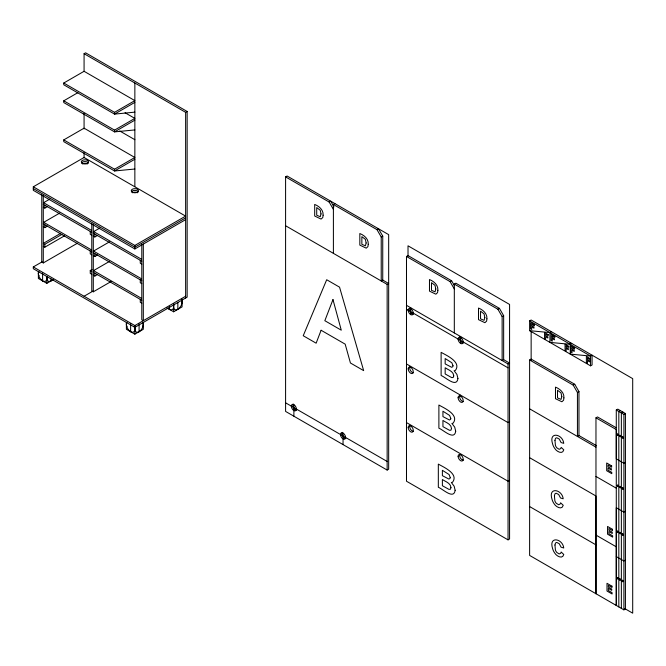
<?xml version="1.0" encoding="UTF-8"?>
<svg xmlns="http://www.w3.org/2000/svg" width="666" height="666" viewBox="0 0 666 666"><rect width="100%" height="100%" fill="white"/><g stroke="black" fill="none" stroke-linecap="round" stroke-linejoin="round"><path stroke-width="1" d="M285.589 225.749L285.589 411.421L387.146 470.054L388.669 469.172L388.669 234.64L287.113 176.007L285.589 176.89L285.589 225.749L387.146 284.382L388.669 283.5L382.376 279.87M529.62 359.973L573.21 385.139L577.439 392.465L577.439 436.438L578.962 435.564L578.962 391.591L574.733 384.257L531.143 359.099L529.62 359.973L529.62 555.419L623.9 609.848L625.424 608.974L625.424 413.528L617.807 409.132L616.283 410.006L616.283 458.866L623.9 463.27L625.424 462.387M618.822 606.917L618.822 411.471L620.346 410.597M621.361 608.383L621.361 412.937L622.885 412.063M623.9 609.848L623.9 414.402L625.424 413.528M134.857 112.146L114.544 114.102L63.769 84.782L63.769 83.025L114.544 112.338L134.857 100.616L84.074 71.295L84.074 53.705L85.598 52.83L187.154 111.463L187.154 297.136L134.857 327.331L33.3 268.698L33.3 266.933L42.208 261.796M63.769 83.025L84.074 71.295M134.857 129.928L114.544 131.885L63.769 102.572L63.769 100.807L77.897 92.649M63.769 139.902L84.074 128.172L134.857 157.484L114.544 169.214L63.769 139.902L63.769 141.658L114.544 170.971L134.857 169.022M134.857 102.373L114.544 114.102L114.544 112.338M63.769 100.807L114.544 130.128L134.857 118.398L125.058 112.745M134.857 120.155L114.544 131.885L114.544 130.128M33.3 186.805L84.074 157.492L185.631 216.117L134.857 245.438L33.3 186.805L33.3 190.326L134.857 248.959L185.631 219.638M84.074 53.705L185.631 112.338L187.154 111.463M43.581 204.47L43.581 202.705L49.783 199.126M43.29 207.226L44.813 208.108L47.511 206.552M134.857 159.249L114.544 170.971L114.544 169.214M43.706 224.084L43.706 222.327L59.649 213.12M43.29 226.773L44.813 227.655L47.511 226.09M60.39 233.508L43.29 243.39L44.813 244.264L61.913 234.39M43.29 246.32L44.813 247.194L64.619 235.764M93.64 233.366L93.64 231.61L99.842 228.03M41.767 194.755L41.767 262.054L43.29 262.928L77.497 243.182M93.298 236.105L94.822 236.988L97.527 235.423M93.515 252.839L93.515 251.082L109.457 241.875M38.378 271.628L38.378 278.471L46.845 283.358L53.613 279.445M93.298 255.652L94.822 256.527L97.527 254.97M91.775 274.317L90.251 273.435L90.251 270.504L92.058 269.464M93.515 272.386L93.515 270.629L109.457 261.422M185.631 217.882L134.857 247.194L33.3 188.561M93.298 275.191L94.822 276.074L97.527 274.517M84.074 296.253L92.982 291.109M91.775 223.634L91.775 290.925L93.298 291.808L111.305 281.41M285.589 176.89L329.171 202.048L330.694 201.174L333.982 206.868M333.4 253.355L333.4 204.495L334.923 203.613M33.3 266.933L134.857 325.566L185.631 296.253M126.39 322.444L126.39 329.279L134.857 334.166L143.315 329.279L143.315 322.444M166.841 307.883L173.618 311.788L182.076 306.901L182.076 299.084M376.989 229.653L378.513 228.779L382.742 236.105L382.742 280.078L381.218 280.96L381.218 236.988L376.989 229.653L333.4 204.495M381.218 236.988L382.742 236.105M408.017 256.194L408.017 245.812L509.573 304.445L509.573 538.977L508.05 539.86L406.493 481.227L406.493 256.468L408.017 255.586L451.606 280.752L454.428 285.639M406.493 256.468L450.083 281.626L451.606 280.752M454.312 284.074L455.835 283.192L499.417 308.358L503.654 315.684L503.654 359.657L502.131 360.539L502.131 316.566L497.893 309.232L454.312 284.074L454.312 332.933M497.893 309.232L499.417 308.358M502.131 316.566L503.654 315.684M569.738 343.265L571.769 343.456L570.246 344.339L570.246 354.112L590.551 356.069L592.074 355.186L592.074 364.96L590.551 365.834L529.62 330.661L529.62 320.887L531.143 320.005L632.7 378.638L632.7 613.17L624.608 608.499M529.62 330.661L549.933 332.609L551.456 331.735M406.493 305.328L508.05 363.961L509.573 363.078L503.288 359.449M509.573 421.711L508.05 422.594L406.493 363.961M573.21 385.139L574.733 384.257M577.439 392.465L578.962 391.591M529.62 457.7L595.97 496.003L595.97 593.722L595.97 417.823L597.494 416.949L616.042 427.655M509.573 480.344L508.05 481.227L406.493 422.594M625.424 511.247L623.9 512.129L616.283 507.733L616.283 605.452L616.283 429.553L595.97 417.823M625.424 560.106L623.9 560.988L616.283 556.593M570.246 344.339L549.933 342.382L549.933 332.609M529.62 320.887L590.551 356.069L590.551 365.834M616.283 410.006L623.9 414.402M119.714 130.961L134.857 139.702M406.493 309.24L508.05 367.865M578.662 435.389L596.594 445.745M529.62 408.832L595.97 447.144M595.97 476.456L616.283 488.186M43.581 202.705L91.4 230.311L91.4 232.076M93.64 231.61L141.458 259.216L141.458 260.972M43.29 204.296L91.775 232.292M93.298 233.175L141.791 261.172M91.775 235.223L90.251 234.349L90.251 231.418M141.791 264.102L140.268 263.22L140.268 260.289M595.97 535.089L616.283 546.819M43.706 222.327L91.525 249.933L91.525 251.69M93.515 251.082L141.325 278.688L141.325 280.444M43.29 223.843L91.775 251.84M93.298 252.714L141.791 280.711M529.62 506.56L595.97 544.863M91.775 254.77L90.251 253.888L90.251 250.957M141.791 283.649L140.268 282.767L140.268 279.837M93.515 270.629L141.325 298.235L141.325 299.991M90.251 270.504L91.775 271.387M93.298 272.261L141.791 300.258M141.791 303.188L140.268 302.314L140.268 299.384M285.589 402.822L387.146 461.455M450.083 281.626L454.312 288.961M329.171 202.048L333.4 209.382M531.143 331.418L531.143 360.481M508.05 363.961L508.05 539.86M460.656 336.596L460.656 343.44M410.731 307.767L410.731 314.61M387.146 284.382L387.146 470.054M343.048 433.067L343.048 444.597M293.881 404.678L293.881 416.208M185.631 112.338L185.631 298.01M177.847 302.506L177.847 309.349A5.986 3.455 -60 0 1 174.184 304.137M173.618 303.971L173.618 311.788M169.38 306.418L169.38 309.349M143.315 244.072L143.315 320.679L141.791 319.805L141.791 244.222M139.086 323.909L139.086 331.726A5.986 3.455 -60 0 1 135.423 326.515M134.857 83.025L134.857 186.538M134.857 245.438L134.857 248.959M134.857 325.566L134.857 334.166M130.628 323.909L130.628 331.726A5.986 3.455 60 0 0 134.291 326.515M94.822 234.049L94.822 236.988M94.822 253.596L94.822 256.527M94.822 273.143L94.822 276.074M93.298 224.509L93.298 291.808M84.074 113.47L84.074 128.904M84.074 152.647L84.074 157.809M51.074 278.954L51.074 280.91M46.845 276.515L46.845 283.358M44.813 205.178L44.813 208.108M44.813 224.717L44.813 227.655M44.813 244.264L44.813 247.194M43.29 195.638L43.29 262.928M42.607 273.093L42.607 280.91M463.453 342.898A3.588 2.073 60 0 1 460.164 340.251A3.588 2.073 60 0 1 460.389 336.521M413.519 314.069A3.588 2.073 60 0 1 410.456 311.838A3.588 2.073 60 0 1 410.056 308.067M463.453 401.531A3.588 2.073 60 0 1 460.164 398.884A3.588 2.073 60 0 1 460.389 395.154M413.519 372.702A3.588 2.073 60 0 1 410.456 370.471A3.588 2.073 60 0 1 410.056 366.7M463.453 460.164A3.588 2.073 60 0 1 460.639 458.325A3.588 2.073 60 0 1 459.731 454.72M413.519 431.335A3.588 2.073 60 0 1 410.456 429.104A3.588 2.073 60 0 1 410.056 425.333M345.845 438.386A3.588 2.073 60 0 1 342.782 436.155A3.588 2.073 60 0 1 342.374 432.384M296.67 409.998A3.588 2.073 60 0 1 293.606 407.767A3.588 2.073 60 0 1 293.207 403.996M46.695 277.123A5.986 3.455 60 0 1 42.058 280.553A5.986 3.455 60 0 1 38.944 271.47M52.164 280.111A5.986 3.455 -60 0 1 46.986 277.123M38.944 275.699A5.986 3.455 -60 0 1 38.52 272.236M173.468 305.552A5.986 3.455 60 0 1 168.29 308.549M181.51 299.9A5.986 3.455 -60 0 1 177.847 309.349M181.51 299.25A5.986 3.455 60 0 1 181.51 304.137M130.628 331.726A5.986 3.455 60 0 1 126.956 322.277M142.749 322.277A5.986 3.455 -60 0 1 139.086 331.726M126.956 326.515A5.986 3.455 -60 0 1 126.54 323.052M143.173 323.052A5.986 3.455 60 0 1 142.749 326.515M131.385 191.933A3.588 2.073 0 0 1 134.857 190.401A3.588 2.073 0 0 1 138.32 191.933M81.452 163.112A3.588 2.073 0 0 1 84.923 161.572A3.588 2.073 0 0 1 88.395 163.112M132.318 192.765A3.588 2.073 0 0 1 137.396 192.765M82.384 163.936A3.588 2.073 0 0 1 87.462 163.936M321.012 213.894L320.279 216.708L316.716 215.243L316.716 207.567L320.229 210.256L321.012 213.894M366.142 242.973L365.409 245.787L361.854 244.33L361.854 236.655L365.368 239.335L366.142 242.973M435.797 289.002L435.056 291.816L431.501 290.351L431.501 282.675L435.015 285.364L435.797 289.002M484.831 317.507L484.09 320.321L480.536 318.864L480.536 311.189L484.049 313.869L484.831 317.507M561.804 396.57L561.072 399.384L557.517 397.927L557.517 390.251L561.03 392.932L561.804 396.57M554.961 440.359L555.419 445.354A4.221 2.431 60 0 0 556.868 447.852L559.199 449.309L560.714 448.576L561.163 447.369L563.777 449.833C562.595 454.978 556.368 451.382 554.753 448.426A8.35 4.82 60 0 1 552.555 443.747C548.501 431.019 562.762 433.941 563.744 443.34L561.072 442.54L559.249 439.06L556.901 437.845A4.271 2.464 60 0 0 555.427 438.636L554.961 440.359M554.412 495.812L554.861 500.807A4.221 2.431 60 0 0 556.31 503.305L558.641 504.753L560.156 504.02L560.606 502.813L563.228 505.286C562.037 510.422 555.819 506.834 554.204 503.879A8.35 4.82 60 0 1 551.997 499.192C547.943 486.471 562.204 489.385 563.186 498.792L560.514 497.985L558.691 494.513L556.343 493.29A4.271 2.464 60 0 0 554.87 494.08L554.412 495.812M554.961 545.013L555.419 550.008A4.221 2.431 60 0 0 556.868 552.505L559.199 553.962L560.714 553.23L561.163 552.014L563.777 554.487C562.595 559.623 556.368 556.035 554.753 553.08A8.35 4.82 60 0 1 552.555 548.401C548.501 535.672 562.762 538.594 563.744 547.993L561.072 547.186L559.249 543.714L556.901 542.499A4.271 2.464 60 0 0 555.427 543.281L554.961 545.013M617.324 434.282C617.698 435.939 617.84 434.465 618.298 434.923L618.048 435.564A1.257 0.724 60 0 1 617.524 435.306C615.867 432.908 619.646 434.607 617.324 434.282M619.655 435.514C620.021 437.162 620.163 435.697 620.62 436.155L620.371 436.796A1.257 0.724 60 0 1 619.855 436.538C618.165 434.107 622.011 435.88 619.655 435.514M617.424 485.364C617.79 487.012 617.931 485.547 618.389 486.005L618.14 486.646A1.257 0.724 60 0 1 617.615 486.388C615.958 483.982 619.746 485.689 617.424 485.364M622.294 436.996C622.66 438.653 622.802 437.179 623.259 437.637L623.01 438.278A1.257 0.724 60 0 1 622.494 438.02C620.829 435.622 624.616 437.321 622.294 436.996M617.307 531.343C617.682 533 617.823 531.526 618.281 531.984L618.031 532.625A1.257 0.724 60 0 1 617.507 532.367C615.842 529.953 619.655 531.684 617.307 531.343M619.746 486.588C620.113 488.245 620.262 486.771 620.712 487.229L620.471 487.87A1.257 0.724 60 0 1 619.946 487.62C618.273 485.198 622.094 486.938 619.746 486.588M619.638 532.575C620.004 534.224 620.154 532.758 620.604 533.216L620.354 533.857A1.257 0.724 60 0 1 619.838 533.599C618.165 531.177 621.977 532.925 619.638 532.575M617.232 577.797C617.598 579.453 617.74 577.98 618.198 578.438L617.948 579.079A1.257 0.724 60 0 1 617.424 578.821C615.767 576.398 619.555 578.138 617.232 577.797M622.385 488.078C622.752 489.726 622.901 488.261 623.351 488.719L623.11 489.36A1.257 0.724 60 0 1 622.585 489.102C620.928 486.696 624.708 488.403 622.385 488.078M619.555 579.029C619.921 580.677 620.071 579.212 620.521 579.67L620.271 580.311A1.257 0.724 60 0 1 619.755 580.053C618.09 577.655 621.878 579.353 619.555 579.029M622.277 534.057C622.643 535.714 622.785 534.24 623.243 534.698L622.993 535.339A1.257 0.724 60 0 1 622.477 535.081C620.787 532.65 624.641 534.423 622.277 534.057M622.194 580.511C622.56 582.167 622.702 580.694 623.16 581.152L622.91 581.793A1.257 0.724 60 0 1 622.394 581.535C620.637 579.062 624.583 580.968 622.211 580.419M323.11 215.201L322.802 217.491L321.104 219.089L314.693 216.025L314.693 204.437C319.18 206.202 323.526 209.94 323.11 215.201M368.24 244.289L367.932 246.578L366.242 248.168L359.823 245.113L359.823 233.525C364.31 235.281 368.664 239.019 368.24 244.289M437.887 290.309L437.579 292.599L435.889 294.197L429.478 291.134L429.478 279.545C433.957 281.31 438.311 285.048 437.887 290.309M486.921 318.823L486.613 321.104L484.923 322.702L478.513 319.647L478.513 308.05C482.992 309.815 487.346 313.553 486.921 318.823M563.902 397.885L563.594 400.174L561.896 401.773L555.486 398.709L555.486 387.121C559.973 388.877 564.327 392.615 563.902 397.885M457.933 378.521C456.626 388.303 445.271 376.923 441.117 375.532L441.117 352.347C446.228 355.278 461.921 362.079 455.286 370.546L454.12 370.721L456.943 374.459L457.933 378.521M455.702 431.21C454.395 440.992 443.04 429.612 438.886 428.221L438.886 405.036C443.997 407.967 459.69 414.768 453.063 423.235L451.889 423.41L454.712 427.147L455.702 431.21M455.144 490.284C453.837 500.066 442.482 488.686 438.328 487.296L438.328 464.11C443.439 467.041 459.132 473.842 452.505 482.309L451.34 482.484L454.154 486.213L455.144 490.284M453.737 375.882L453.171 377.522L451.698 377.597L445.163 373.967L445.163 367.765C448.268 369.913 453.579 371.32 453.737 375.882M451.506 428.571L450.94 430.211L449.467 430.286L442.94 426.656L442.94 420.454C446.045 422.61 451.357 424.009 451.506 428.571M450.957 487.637L450.382 489.277L448.909 489.352L442.382 485.73L442.382 479.528C445.487 481.676 450.799 483.083 450.957 487.637M452.997 365.709L452.847 366.641L451.698 367.324L445.163 363.911L445.163 358.549L451.848 362.762L452.997 365.709M450.774 418.398L450.624 419.33L449.467 420.013L442.94 416.6L442.94 411.238L449.617 415.451L450.774 418.398M450.216 477.472L450.066 478.404L448.909 479.079L442.382 475.674L442.382 470.313L449.059 474.517L450.216 477.472M321.104 330.261L316.134 343.19L303.23 335.739L326.69 279.737L339.552 287.163L363.661 370.629L350.433 362.995L345.179 344.155L321.104 330.261M332.975 299.592L324.841 320.704L341.275 330.186L332.975 299.592M534.323 324.8L530.652 322.677L530.652 328.862L531.734 329.487L531.734 326.856L533.974 328.147L533.974 327.106L531.734 325.816L531.734 324.35L534.323 325.849L534.323 324.8M554.828 336.488L551.157 334.365L551.157 340.551L552.239 341.175L552.239 338.544L554.47 339.835L554.47 338.794L552.239 337.504L552.239 336.039L554.828 337.529L554.828 336.488M574.608 348.068L570.937 345.945L570.937 352.131L572.019 352.755L572.019 350.125L574.25 351.415L574.25 350.366L572.019 349.076L572.019 347.619L574.608 349.109L574.608 348.068M590.043 358.541L586.371 356.427L586.371 362.604L587.454 363.228L587.454 360.606L589.685 361.896L589.685 360.847L587.454 359.557L587.454 358.092L590.043 359.59L590.043 358.541M568.722 346.337L565.051 344.222L565.051 350.399L566.133 351.024L566.133 348.401L568.364 349.692L568.364 348.643L566.133 347.352L566.133 345.887L568.722 347.386L568.722 346.337M548.218 334.648L544.547 332.534L544.547 338.711L545.629 339.335L545.629 336.713L547.868 338.003L547.868 336.954L545.629 335.664L545.629 334.199L548.218 335.697L548.218 334.648M611.646 465.867L606.684 463.003L606.684 470.729L611.779 473.668L611.779 472.369L608.041 470.204L608.041 468.106L611.396 470.046L611.396 468.739L608.041 466.799L608.041 465.093L611.646 467.174L611.646 465.867M612.504 529.32L607.542 526.456L607.542 534.182L612.637 537.121L612.637 535.814L608.899 533.657L608.899 531.56L612.254 533.499L612.254 532.192L608.899 530.253L608.899 528.538L612.504 530.627L612.504 529.32M611.962 586.18L607.001 583.316L607.001 591.042L612.087 593.98L612.087 592.673L608.349 590.517L608.349 588.411L611.713 590.351L611.713 589.052L608.349 587.112L608.349 585.397L611.962 587.487L611.962 586.18M291.342 406.143A3.588 2.073 60 0 0 295.146 410.88A3.588 2.073 60 0 0 295.146 405.802A3.588 2.073 60 0 0 291.342 406.143M340.509 434.532A3.588 2.073 60 0 0 344.322 439.269A3.588 2.073 60 0 0 344.322 434.19A3.588 2.073 60 0 0 340.509 434.532M408.191 310.214A3.588 2.073 60 0 0 411.996 314.951A3.588 2.073 60 0 0 411.996 309.873A3.588 2.073 60 0 0 408.191 310.214M458.116 339.044A3.588 2.073 60 0 0 461.929 343.781A3.588 2.073 60 0 0 461.929 338.703A3.588 2.073 60 0 0 458.116 339.044M458.116 397.677A3.588 2.073 60 0 0 461.929 402.414A3.588 2.073 60 0 0 461.929 397.336A3.588 2.073 60 0 0 458.116 397.677M408.191 368.847A3.588 2.073 60 0 0 411.996 373.584A3.588 2.073 60 0 0 411.996 368.506A3.588 2.073 60 0 0 408.191 368.847M458.116 456.31A3.588 2.073 60 0 0 461.929 461.047A3.588 2.073 60 0 0 461.929 455.969A3.588 2.073 60 0 0 458.116 456.31M408.191 427.48A3.588 2.073 60 0 0 411.996 432.217A3.588 2.073 60 0 0 411.996 427.139A3.588 2.073 60 0 0 408.191 427.48M132.318 192.183A3.588 2.073 0 0 0 138.32 191.25A3.588 2.073 0 0 0 133.924 188.711A3.588 2.073 0 0 0 132.318 192.183M82.384 163.353A3.588 2.073 0 0 0 88.395 162.421A3.588 2.073 0 0 0 83.991 159.882A3.588 2.073 0 0 0 82.384 163.353"/></g></svg>
